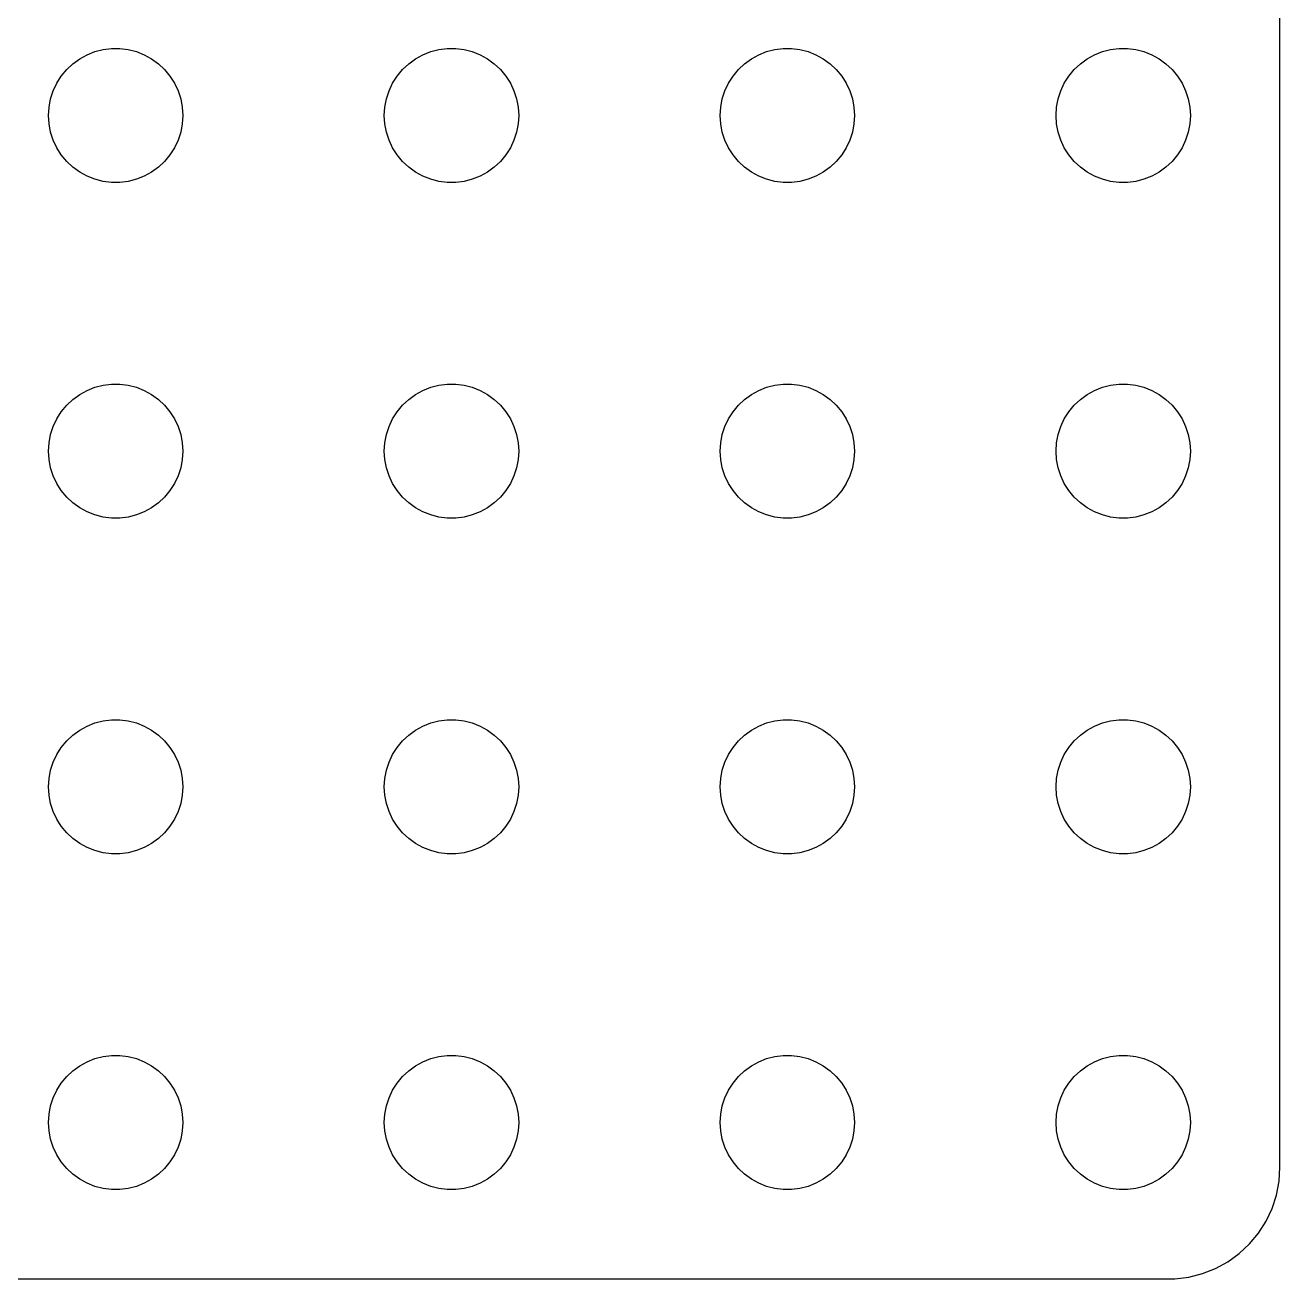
# Model space of a CAD drawing. Header units: metres. Extents: x -52 to 52, y -52 to 52.
# Drawn here: x 24.23 to 52.25, y -52.25 to -24.23 of the extents above; entities that cross this region are included whole.
import ezdxf

# ---------------------------------------------------------------- set-up
doc = ezdxf.new("R2010")
doc.units = ezdxf.units.M

msp = doc.modelspace()

# ---------------------------------------------------------------- linework, layer by layer
for p, q in [((52.25, -49.75), (52.25, 49.75)), ((25.4463, -24.9835), (25.6113, -24.8927)), ((25.6113, -24.8927), (25.7865, -24.8234)), ((25.7865, -24.8234), (25.9689, -24.7766)), ((25.9689, -24.7766), (26.1558, -24.753)), ((26.1558, -24.753), (26.3442, -24.753)), ((26.3442, -24.753), (26.5311, -24.7766)), ((26.5311, -24.7766), (26.7135, -24.8234)), ((26.7135, -24.8234), (26.8887, -24.8927)), ((26.8887, -24.8927), (27.0537, -24.9835)), ((32.9463, -24.9835), (33.1113, -24.8927)), ((33.1113, -24.8927), (33.2865, -24.8234)), ((33.2865, -24.8234), (33.4689, -24.7766)), ((33.4689, -24.7766), (33.6558, -24.753)), ((33.6558, -24.753), (33.8442, -24.753)), ((33.8442, -24.753), (34.0311, -24.7766)), ((34.0311, -24.7766), (34.2135, -24.8234)), ((34.2135, -24.8234), (34.3887, -24.8927)), ((34.3887, -24.8927), (34.5537, -24.9835)), ((40.4463, -24.9835), (40.6113, -24.8927)), ((40.6113, -24.8927), (40.7865, -24.8234)), ((40.7865, -24.8234), (40.9689, -24.7766)), ((40.9689, -24.7766), (41.1558, -24.753)), ((41.1558, -24.753), (41.3442, -24.753)), ((41.3442, -24.753), (41.5311, -24.7766)), ((41.5311, -24.7766), (41.7135, -24.8234)), ((41.7135, -24.8234), (41.8887, -24.8927)), ((41.8887, -24.8927), (42.0537, -24.9835)), ((47.9463, -24.9835), (48.1113, -24.8927)), ((48.1113, -24.8927), (48.2865, -24.8234)), ((48.2865, -24.8234), (48.4689, -24.7766)), ((48.4689, -24.7766), (48.6558, -24.753)), ((48.6558, -24.753), (48.8442, -24.753)), ((48.8442, -24.753), (49.0311, -24.7766)), ((49.0311, -24.7766), (49.2135, -24.8234)), ((49.2135, -24.8234), (49.3887, -24.8927)), ((49.3887, -24.8927), (49.5537, -24.9835)), ((25.1565, -25.2232), (25.2939, -25.0942)), ((25.2939, -25.0942), (25.4463, -24.9835)), ((27.0537, -24.9835), (27.2061, -25.0942)), ((27.2061, -25.0942), (27.3434, -25.2232)), ((32.6565, -25.2232), (32.7939, -25.0942)), ((32.7939, -25.0942), (32.9463, -24.9835)), ((34.5537, -24.9835), (34.7061, -25.0942)), ((34.7061, -25.0942), (34.8434, -25.2232)), ((40.1565, -25.2232), (40.2939, -25.0942)), ((40.2939, -25.0942), (40.4463, -24.9835)), ((42.0537, -24.9835), (42.2061, -25.0942)), ((42.2061, -25.0942), (42.3434, -25.2232)), ((47.6565, -25.2232), (47.7939, -25.0942)), ((47.7939, -25.0942), (47.9463, -24.9835)), ((49.5537, -24.9835), (49.7061, -25.0942)), ((49.7061, -25.0942), (49.8434, -25.2232)), ((24.9355, -25.5274), (25.0365, -25.3683)), ((25.0365, -25.3683), (25.1565, -25.2232)), ((27.3434, -25.2232), (27.4635, -25.3683)), ((27.4635, -25.3683), (27.5645, -25.5274)), ((32.4355, -25.5274), (32.5365, -25.3683)), ((32.5365, -25.3683), (32.6565, -25.2232)), ((34.8434, -25.2232), (34.9635, -25.3683)), ((34.9635, -25.3683), (35.0645, -25.5274)), ((39.9355, -25.5274), (40.0365, -25.3683)), ((40.0365, -25.3683), (40.1565, -25.2232)), ((42.3434, -25.2232), (42.4635, -25.3683)), ((42.4635, -25.3683), (42.5645, -25.5274)), ((47.4355, -25.5274), (47.5365, -25.3683)), ((47.5365, -25.3683), (47.6565, -25.2232)), ((49.8434, -25.2232), (49.9635, -25.3683)), ((49.9635, -25.3683), (50.0645, -25.5274)), ((24.7971, -25.877), (24.8553, -25.6978)), ((24.8553, -25.6978), (24.9355, -25.5274)), ((27.5645, -25.5274), (27.6447, -25.6978)), ((27.6447, -25.6978), (27.7029, -25.877)), ((32.2971, -25.877), (32.3553, -25.6978)), ((32.3553, -25.6978), (32.4355, -25.5274)), ((35.0645, -25.5274), (35.1447, -25.6978)), ((35.1447, -25.6978), (35.2029, -25.877)), ((39.7971, -25.877), (39.8553, -25.6978)), ((39.8553, -25.6978), (39.9355, -25.5274)), ((42.5645, -25.5274), (42.6447, -25.6978)), ((42.6447, -25.6978), (42.7029, -25.877)), ((47.2971, -25.877), (47.3553, -25.6978)), ((47.3553, -25.6978), (47.4355, -25.5274)), ((50.0645, -25.5274), (50.1447, -25.6978)), ((50.1447, -25.6978), (50.2029, -25.877)), ((24.7618, -26.062), (24.7971, -25.877)), ((27.7029, -25.877), (27.7382, -26.062)), ((32.2618, -26.062), (32.2971, -25.877)), ((35.2029, -25.877), (35.2382, -26.062)), ((39.7618, -26.062), (39.7971, -25.877)), ((42.7029, -25.877), (42.7382, -26.062)), ((47.2618, -26.062), (47.2971, -25.877)), ((50.2029, -25.877), (50.2382, -26.062)), ((24.75, -26.25), (24.7618, -26.062)), ((24.7618, -26.438), (24.75, -26.25)), ((27.7382, -26.062), (27.75, -26.25)), ((27.75, -26.25), (27.7382, -26.438)), ((32.25, -26.25), (32.2618, -26.062)), ((32.2618, -26.438), (32.25, -26.25)), ((35.2382, -26.062), (35.25, -26.25)), ((35.25, -26.25), (35.2382, -26.438)), ((39.75, -26.25), (39.7618, -26.062)), ((39.7618, -26.438), (39.75, -26.25)), ((42.7382, -26.062), (42.75, -26.25)), ((42.75, -26.25), (42.7382, -26.438)), ((47.25, -26.25), (47.2618, -26.062)), ((47.2618, -26.438), (47.25, -26.25)), ((50.2382, -26.062), (50.25, -26.25)), ((50.25, -26.25), (50.2382, -26.438)), ((24.7971, -26.623), (24.7618, -26.438)), ((27.7382, -26.438), (27.7029, -26.623)), ((32.2971, -26.623), (32.2618, -26.438)), ((35.2382, -26.438), (35.2029, -26.623)), ((39.7971, -26.623), (39.7618, -26.438)), ((42.7382, -26.438), (42.7029, -26.623)), ((47.2971, -26.623), (47.2618, -26.438)), ((50.2382, -26.438), (50.2029, -26.623)), ((24.8553, -26.8022), (24.7971, -26.623)), ((24.9355, -26.9726), (24.8553, -26.8022)), ((27.6447, -26.8022), (27.5645, -26.9726)), ((27.7029, -26.623), (27.6447, -26.8022)), ((32.3553, -26.8022), (32.2971, -26.623)), ((32.4355, -26.9726), (32.3553, -26.8022)), ((35.1447, -26.8022), (35.0645, -26.9726)), ((35.2029, -26.623), (35.1447, -26.8022)), ((39.8553, -26.8022), (39.7971, -26.623)), ((39.9355, -26.9726), (39.8553, -26.8022)), ((42.6447, -26.8022), (42.5645, -26.9726)), ((42.7029, -26.623), (42.6447, -26.8022)), ((47.3553, -26.8022), (47.2971, -26.623)), ((47.4355, -26.9726), (47.3553, -26.8022)), ((50.1447, -26.8022), (50.0645, -26.9726)), ((50.2029, -26.623), (50.1447, -26.8022)), ((25.0365, -27.1317), (24.9355, -26.9726)), ((25.1565, -27.2768), (25.0365, -27.1317)), ((27.4635, -27.1317), (27.3434, -27.2768)), ((27.5645, -26.9726), (27.4635, -27.1317)), ((32.5365, -27.1317), (32.4355, -26.9726)), ((32.6565, -27.2768), (32.5365, -27.1317)), ((34.9635, -27.1317), (34.8434, -27.2768)), ((35.0645, -26.9726), (34.9635, -27.1317)), ((40.0365, -27.1317), (39.9355, -26.9726)), ((40.1565, -27.2768), (40.0365, -27.1317)), ((42.4635, -27.1317), (42.3434, -27.2768)), ((42.5645, -26.9726), (42.4635, -27.1317)), ((47.5365, -27.1317), (47.4355, -26.9726)), ((47.6565, -27.2768), (47.5365, -27.1317)), ((49.9635, -27.1317), (49.8434, -27.2768)), ((50.0645, -26.9726), (49.9635, -27.1317)), ((25.2939, -27.4058), (25.1565, -27.2768)), ((25.4463, -27.5165), (25.2939, -27.4058)), ((27.2061, -27.4058), (27.0537, -27.5165)), ((27.3434, -27.2768), (27.2061, -27.4058)), ((32.7939, -27.4058), (32.6565, -27.2768)), ((32.9463, -27.5165), (32.7939, -27.4058)), ((34.7061, -27.4058), (34.5537, -27.5165)), ((34.8434, -27.2768), (34.7061, -27.4058)), ((40.2939, -27.4058), (40.1565, -27.2768)), ((40.4463, -27.5165), (40.2939, -27.4058)), ((42.2061, -27.4058), (42.0537, -27.5165)), ((42.3434, -27.2768), (42.2061, -27.4058)), ((47.7939, -27.4058), (47.6565, -27.2768)), ((47.9463, -27.5165), (47.7939, -27.4058)), ((49.7061, -27.4058), (49.5537, -27.5165)), ((49.8434, -27.2768), (49.7061, -27.4058)), ((25.6113, -27.6072), (25.4463, -27.5165)), ((25.7865, -27.6766), (25.6113, -27.6072)), ((25.9689, -27.7234), (25.7865, -27.6766)), ((26.1558, -27.747), (25.9689, -27.7234)), ((26.5311, -27.7234), (26.3442, -27.747)), ((26.7135, -27.6766), (26.5311, -27.7234)), ((26.8887, -27.6072), (26.7135, -27.6766)), ((27.0537, -27.5165), (26.8887, -27.6072)), ((33.1113, -27.6072), (32.9463, -27.5165)), ((33.2865, -27.6766), (33.1113, -27.6072)), ((33.4689, -27.7234), (33.2865, -27.6766)), ((33.6558, -27.747), (33.4689, -27.7234)), ((34.0311, -27.7234), (33.8442, -27.747)), ((34.2135, -27.6766), (34.0311, -27.7234)), ((34.3887, -27.6072), (34.2135, -27.6766)), ((34.5537, -27.5165), (34.3887, -27.6072)), ((40.6113, -27.6072), (40.4463, -27.5165)), ((40.7865, -27.6766), (40.6113, -27.6072)), ((40.9689, -27.7234), (40.7865, -27.6766)), ((41.1558, -27.747), (40.9689, -27.7234)), ((41.5311, -27.7234), (41.3442, -27.747)), ((41.7135, -27.6766), (41.5311, -27.7234)), ((41.8887, -27.6072), (41.7135, -27.6766)), ((42.0537, -27.5165), (41.8887, -27.6072)), ((48.1113, -27.6072), (47.9463, -27.5165)), ((48.2865, -27.6766), (48.1113, -27.6072)), ((48.4689, -27.7234), (48.2865, -27.6766)), ((48.6558, -27.747), (48.4689, -27.7234)), ((49.0311, -27.7234), (48.8442, -27.747)), ((49.2135, -27.6766), (49.0311, -27.7234)), ((49.3887, -27.6072), (49.2135, -27.6766)), ((49.5537, -27.5165), (49.3887, -27.6072)), ((26.3442, -27.747), (26.1558, -27.747)), ((33.8442, -27.747), (33.6558, -27.747)), ((41.3442, -27.747), (41.1558, -27.747)), ((48.8442, -27.747), (48.6558, -27.747)), ((25.2939, -32.5942), (25.4463, -32.4835)), ((25.4463, -32.4835), (25.6113, -32.3928)), ((25.6113, -32.3928), (25.7865, -32.3234)), ((25.7865, -32.3234), (25.9689, -32.2766)), ((25.9689, -32.2766), (26.1558, -32.253)), ((26.1558, -32.253), (26.3442, -32.253)), ((26.3442, -32.253), (26.5311, -32.2766)), ((26.5311, -32.2766), (26.7135, -32.3234)), ((26.7135, -32.3234), (26.8887, -32.3928)), ((26.8887, -32.3928), (27.0537, -32.4835)), ((27.0537, -32.4835), (27.2061, -32.5942)), ((32.7939, -32.5942), (32.9463, -32.4835)), ((32.9463, -32.4835), (33.1113, -32.3928)), ((33.1113, -32.3928), (33.2865, -32.3234)), ((33.2865, -32.3234), (33.4689, -32.2766)), ((33.4689, -32.2766), (33.6558, -32.253)), ((33.6558, -32.253), (33.8442, -32.253)), ((33.8442, -32.253), (34.0311, -32.2766)), ((34.0311, -32.2766), (34.2135, -32.3234)), ((34.2135, -32.3234), (34.3887, -32.3928)), ((34.3887, -32.3928), (34.5537, -32.4835)), ((34.5537, -32.4835), (34.7061, -32.5942)), ((40.2939, -32.5942), (40.4463, -32.4835)), ((40.4463, -32.4835), (40.6113, -32.3928)), ((40.6113, -32.3928), (40.7865, -32.3234)), ((40.7865, -32.3234), (40.9689, -32.2766)), ((40.9689, -32.2766), (41.1558, -32.253)), ((41.1558, -32.253), (41.3442, -32.253)), ((41.3442, -32.253), (41.5311, -32.2766)), ((41.5311, -32.2766), (41.7135, -32.3234)), ((41.7135, -32.3234), (41.8887, -32.3928)), ((41.8887, -32.3928), (42.0537, -32.4835)), ((42.0537, -32.4835), (42.2061, -32.5942)), ((47.7939, -32.5942), (47.9463, -32.4835)), ((47.9463, -32.4835), (48.1113, -32.3928)), ((48.1113, -32.3928), (48.2865, -32.3234)), ((48.2865, -32.3234), (48.4689, -32.2766)), ((48.4689, -32.2766), (48.6558, -32.253)), ((48.6558, -32.253), (48.8442, -32.253)), ((48.8442, -32.253), (49.0311, -32.2766)), ((49.0311, -32.2766), (49.2135, -32.3234)), ((49.2135, -32.3234), (49.3887, -32.3928)), ((49.3887, -32.3928), (49.5537, -32.4835)), ((49.5537, -32.4835), (49.7061, -32.5942)), ((25.0365, -32.8683), (25.1565, -32.7232)), ((25.1565, -32.7232), (25.2939, -32.5942)), ((27.2061, -32.5942), (27.3434, -32.7232)), ((27.3434, -32.7232), (27.4635, -32.8683)), ((32.5365, -32.8683), (32.6565, -32.7232)), ((32.6565, -32.7232), (32.7939, -32.5942)), ((34.7061, -32.5942), (34.8434, -32.7232)), ((34.8434, -32.7232), (34.9635, -32.8683)), ((40.0365, -32.8683), (40.1565, -32.7232)), ((40.1565, -32.7232), (40.2939, -32.5942)), ((42.2061, -32.5942), (42.3434, -32.7232)), ((42.3434, -32.7232), (42.4635, -32.8683)), ((47.5365, -32.8683), (47.6565, -32.7232)), ((47.6565, -32.7232), (47.7939, -32.5942)), ((49.7061, -32.5942), (49.8434, -32.7232)), ((49.8434, -32.7232), (49.9635, -32.8683)), ((24.8553, -33.1978), (24.9355, -33.0274)), ((24.9355, -33.0274), (25.0365, -32.8683)), ((27.4635, -32.8683), (27.5645, -33.0274)), ((27.5645, -33.0274), (27.6447, -33.1978)), ((32.3553, -33.1978), (32.4355, -33.0274)), ((32.4355, -33.0274), (32.5365, -32.8683)), ((34.9635, -32.8683), (35.0645, -33.0274)), ((35.0645, -33.0274), (35.1447, -33.1978)), ((39.8553, -33.1978), (39.9355, -33.0274)), ((39.9355, -33.0274), (40.0365, -32.8683)), ((42.4635, -32.8683), (42.5645, -33.0274)), ((42.5645, -33.0274), (42.6447, -33.1978)), ((47.3553, -33.1978), (47.4355, -33.0274)), ((47.4355, -33.0274), (47.5365, -32.8683)), ((49.9635, -32.8683), (50.0645, -33.0274)), ((50.0645, -33.0274), (50.1447, -33.1978)), ((24.7971, -33.377), (24.8553, -33.1978)), ((27.6447, -33.1978), (27.7029, -33.377)), ((32.2971, -33.377), (32.3553, -33.1978)), ((35.1447, -33.1978), (35.2029, -33.377)), ((39.7971, -33.377), (39.8553, -33.1978)), ((42.6447, -33.1978), (42.7029, -33.377)), ((47.2971, -33.377), (47.3553, -33.1978)), ((50.1447, -33.1978), (50.2029, -33.377)), ((24.75, -33.75), (24.7618, -33.562)), ((24.7618, -33.562), (24.7971, -33.377)), ((27.7029, -33.377), (27.7382, -33.562)), ((27.7382, -33.562), (27.75, -33.75)), ((32.25, -33.75), (32.2618, -33.562)), ((32.2618, -33.562), (32.2971, -33.377)), ((35.2029, -33.377), (35.2382, -33.562)), ((35.2382, -33.562), (35.25, -33.75)), ((39.75, -33.75), (39.7618, -33.562)), ((39.7618, -33.562), (39.7971, -33.377)), ((42.7029, -33.377), (42.7382, -33.562)), ((42.7382, -33.562), (42.75, -33.75)), ((47.25, -33.75), (47.2618, -33.562)), ((47.2618, -33.562), (47.2971, -33.377)), ((50.2029, -33.377), (50.2382, -33.562)), ((50.2382, -33.562), (50.25, -33.75)), ((24.7618, -33.938), (24.75, -33.75)), ((27.75, -33.75), (27.7382, -33.938)), ((32.2618, -33.938), (32.25, -33.75)), ((35.25, -33.75), (35.2382, -33.938)), ((39.7618, -33.938), (39.75, -33.75)), ((42.75, -33.75), (42.7382, -33.938)), ((47.2618, -33.938), (47.25, -33.75)), ((50.25, -33.75), (50.2382, -33.938)), ((24.7971, -34.123), (24.7618, -33.938)), ((24.8553, -34.3022), (24.7971, -34.123)), ((27.7029, -34.123), (27.6447, -34.3022)), ((27.7382, -33.938), (27.7029, -34.123)), ((32.2971, -34.123), (32.2618, -33.938)), ((32.3553, -34.3022), (32.2971, -34.123)), ((35.2029, -34.123), (35.1447, -34.3022)), ((35.2382, -33.938), (35.2029, -34.123)), ((39.7971, -34.123), (39.7618, -33.938)), ((39.8553, -34.3022), (39.7971, -34.123)), ((42.7029, -34.123), (42.6447, -34.3022)), ((42.7382, -33.938), (42.7029, -34.123)), ((47.2971, -34.123), (47.2618, -33.938)), ((47.3553, -34.3022), (47.2971, -34.123)), ((50.2029, -34.123), (50.1447, -34.3022)), ((50.2382, -33.938), (50.2029, -34.123)), ((24.9355, -34.4726), (24.8553, -34.3022)), ((27.6447, -34.3022), (27.5645, -34.4726)), ((32.4355, -34.4726), (32.3553, -34.3022)), ((35.1447, -34.3022), (35.0645, -34.4726)), ((39.9355, -34.4726), (39.8553, -34.3022)), ((42.6447, -34.3022), (42.5645, -34.4726)), ((47.4355, -34.4726), (47.3553, -34.3022)), ((50.1447, -34.3022), (50.0645, -34.4726)), ((25.0365, -34.6317), (24.9355, -34.4726)), ((25.1565, -34.7768), (25.0365, -34.6317)), ((27.4635, -34.6317), (27.3434, -34.7768)), ((27.5645, -34.4726), (27.4635, -34.6317)), ((32.5365, -34.6317), (32.4355, -34.4726)), ((32.6565, -34.7768), (32.5365, -34.6317)), ((34.9635, -34.6317), (34.8434, -34.7768)), ((35.0645, -34.4726), (34.9635, -34.6317)), ((40.0365, -34.6317), (39.9355, -34.4726)), ((40.1565, -34.7768), (40.0365, -34.6317)), ((42.4635, -34.6317), (42.3434, -34.7768)), ((42.5645, -34.4726), (42.4635, -34.6317)), ((47.5365, -34.6317), (47.4355, -34.4726)), ((47.6565, -34.7768), (47.5365, -34.6317)), ((49.9635, -34.6317), (49.8434, -34.7768)), ((50.0645, -34.4726), (49.9635, -34.6317)), ((25.2939, -34.9058), (25.1565, -34.7768)), ((25.4463, -35.0165), (25.2939, -34.9058)), ((25.6113, -35.1072), (25.4463, -35.0165)), ((27.0537, -35.0165), (26.8887, -35.1072)), ((27.2061, -34.9058), (27.0537, -35.0165)), ((27.3434, -34.7768), (27.2061, -34.9058)), ((32.7939, -34.9058), (32.6565, -34.7768)), ((32.9463, -35.0165), (32.7939, -34.9058)), ((33.1113, -35.1072), (32.9463, -35.0165)), ((34.5537, -35.0165), (34.3887, -35.1072)), ((34.7061, -34.9058), (34.5537, -35.0165)), ((34.8434, -34.7768), (34.7061, -34.9058)), ((40.2939, -34.9058), (40.1565, -34.7768)), ((40.4463, -35.0165), (40.2939, -34.9058)), ((40.6113, -35.1072), (40.4463, -35.0165)), ((42.0537, -35.0165), (41.8887, -35.1072)), ((42.2061, -34.9058), (42.0537, -35.0165)), ((42.3434, -34.7768), (42.2061, -34.9058)), ((47.7939, -34.9058), (47.6565, -34.7768)), ((47.9463, -35.0165), (47.7939, -34.9058)), ((48.1113, -35.1072), (47.9463, -35.0165)), ((49.5537, -35.0165), (49.3887, -35.1072)), ((49.7061, -34.9058), (49.5537, -35.0165)), ((49.8434, -34.7768), (49.7061, -34.9058)), ((25.7865, -35.1766), (25.6113, -35.1072)), ((25.9689, -35.2234), (25.7865, -35.1766)), ((26.1558, -35.247), (25.9689, -35.2234)), ((26.3442, -35.247), (26.1558, -35.247)), ((26.5311, -35.2234), (26.3442, -35.247)), ((26.7135, -35.1766), (26.5311, -35.2234)), ((26.8887, -35.1072), (26.7135, -35.1766)), ((33.2865, -35.1766), (33.1113, -35.1072)), ((33.4689, -35.2234), (33.2865, -35.1766)), ((33.6558, -35.247), (33.4689, -35.2234)), ((33.8442, -35.247), (33.6558, -35.247)), ((34.0311, -35.2234), (33.8442, -35.247)), ((34.2135, -35.1766), (34.0311, -35.2234)), ((34.3887, -35.1072), (34.2135, -35.1766)), ((40.7865, -35.1766), (40.6113, -35.1072)), ((40.9689, -35.2234), (40.7865, -35.1766)), ((41.1558, -35.247), (40.9689, -35.2234)), ((41.3442, -35.247), (41.1558, -35.247)), ((41.5311, -35.2234), (41.3442, -35.247)), ((41.7135, -35.1766), (41.5311, -35.2234)), ((41.8887, -35.1072), (41.7135, -35.1766)), ((48.2865, -35.1766), (48.1113, -35.1072)), ((48.4689, -35.2234), (48.2865, -35.1766)), ((48.6558, -35.247), (48.4689, -35.2234)), ((48.8442, -35.247), (48.6558, -35.247)), ((49.0311, -35.2234), (48.8442, -35.247)), ((49.2135, -35.1766), (49.0311, -35.2234)), ((49.3887, -35.1072), (49.2135, -35.1766)), ((25.7865, -39.8234), (25.9689, -39.7766)), ((25.9689, -39.7766), (26.1558, -39.753)), ((26.1558, -39.753), (26.3442, -39.753)), ((26.3442, -39.753), (26.5311, -39.7766)), ((26.5311, -39.7766), (26.7135, -39.8234)), ((33.2865, -39.8234), (33.4689, -39.7766)), ((33.4689, -39.7766), (33.6558, -39.753)), ((33.6558, -39.753), (33.8442, -39.753)), ((33.8442, -39.753), (34.0311, -39.7766)), ((34.0311, -39.7766), (34.2135, -39.8234)), ((40.7865, -39.8234), (40.9689, -39.7766)), ((40.9689, -39.7766), (41.1558, -39.753)), ((41.1558, -39.753), (41.3442, -39.753)), ((41.3442, -39.753), (41.5311, -39.7766)), ((41.5311, -39.7766), (41.7135, -39.8234)), ((48.2865, -39.8234), (48.4689, -39.7766)), ((48.4689, -39.7766), (48.6558, -39.753)), ((48.6558, -39.753), (48.8442, -39.753)), ((48.8442, -39.753), (49.0311, -39.7766)), ((49.0311, -39.7766), (49.2135, -39.8234)), ((25.2939, -40.0942), (25.4463, -39.9835)), ((25.4463, -39.9835), (25.6113, -39.8928)), ((25.6113, -39.8928), (25.7865, -39.8234)), ((26.7135, -39.8234), (26.8887, -39.8928)), ((26.8887, -39.8928), (27.0537, -39.9835)), ((27.0537, -39.9835), (27.2061, -40.0942)), ((32.7939, -40.0942), (32.9463, -39.9835)), ((32.9463, -39.9835), (33.1113, -39.8928)), ((33.1113, -39.8928), (33.2865, -39.8234)), ((34.2135, -39.8234), (34.3887, -39.8928)), ((34.3887, -39.8928), (34.5537, -39.9835)), ((34.5537, -39.9835), (34.7061, -40.0942)), ((40.2939, -40.0942), (40.4463, -39.9835)), ((40.4463, -39.9835), (40.6113, -39.8928)), ((40.6113, -39.8928), (40.7865, -39.8234)), ((41.7135, -39.8234), (41.8887, -39.8928)), ((41.8887, -39.8928), (42.0537, -39.9835)), ((42.0537, -39.9835), (42.2061, -40.0942)), ((47.7939, -40.0942), (47.9463, -39.9835)), ((47.9463, -39.9835), (48.1113, -39.8928)), ((48.1113, -39.8928), (48.2865, -39.8234)), ((49.2135, -39.8234), (49.3887, -39.8928)), ((49.3887, -39.8928), (49.5537, -39.9835)), ((49.5537, -39.9835), (49.7061, -40.0942)), ((25.0365, -40.3683), (25.1565, -40.2232)), ((25.1565, -40.2232), (25.2939, -40.0942)), ((27.2061, -40.0942), (27.3434, -40.2232)), ((27.3434, -40.2232), (27.4635, -40.3683)), ((32.5365, -40.3683), (32.6565, -40.2232)), ((32.6565, -40.2232), (32.7939, -40.0942)), ((34.7061, -40.0942), (34.8434, -40.2232)), ((34.8434, -40.2232), (34.9635, -40.3683)), ((40.0365, -40.3683), (40.1565, -40.2232)), ((40.1565, -40.2232), (40.2939, -40.0942)), ((42.2061, -40.0942), (42.3434, -40.2232)), ((42.3434, -40.2232), (42.4635, -40.3683)), ((47.5365, -40.3683), (47.6565, -40.2232)), ((47.6565, -40.2232), (47.7939, -40.0942)), ((49.7061, -40.0942), (49.8434, -40.2232)), ((49.8434, -40.2232), (49.9635, -40.3683)), ((24.8553, -40.6978), (24.9355, -40.5274)), ((24.9355, -40.5274), (25.0365, -40.3683)), ((27.4635, -40.3683), (27.5645, -40.5274)), ((27.5645, -40.5274), (27.6447, -40.6978)), ((32.3553, -40.6978), (32.4355, -40.5274)), ((32.4355, -40.5274), (32.5365, -40.3683)), ((34.9635, -40.3683), (35.0645, -40.5274)), ((35.0645, -40.5274), (35.1447, -40.6978)), ((39.8553, -40.6978), (39.9355, -40.5274)), ((39.9355, -40.5274), (40.0365, -40.3683)), ((42.4635, -40.3683), (42.5645, -40.5274)), ((42.5645, -40.5274), (42.6447, -40.6978)), ((47.3553, -40.6978), (47.4355, -40.5274)), ((47.4355, -40.5274), (47.5365, -40.3683)), ((49.9635, -40.3683), (50.0645, -40.5274)), ((50.0645, -40.5274), (50.1447, -40.6978)), ((24.7618, -41.062), (24.7971, -40.877)), ((24.7971, -40.877), (24.8553, -40.6978)), ((27.6447, -40.6978), (27.7029, -40.877)), ((27.7029, -40.877), (27.7382, -41.062)), ((32.2618, -41.062), (32.2971, -40.877)), ((32.2971, -40.877), (32.3553, -40.6978)), ((35.1447, -40.6978), (35.2029, -40.877)), ((35.2029, -40.877), (35.2382, -41.062)), ((39.7618, -41.062), (39.7971, -40.877)), ((39.7971, -40.877), (39.8553, -40.6978)), ((42.6447, -40.6978), (42.7029, -40.877)), ((42.7029, -40.877), (42.7382, -41.062)), ((47.2618, -41.062), (47.2971, -40.877)), ((47.2971, -40.877), (47.3553, -40.6978)), ((50.1447, -40.6978), (50.2029, -40.877)), ((50.2029, -40.877), (50.2382, -41.062)), ((24.75, -41.25), (24.7618, -41.062)), ((27.7382, -41.062), (27.75, -41.25)), ((32.25, -41.25), (32.2618, -41.062)), ((35.2382, -41.062), (35.25, -41.25)), ((39.75, -41.25), (39.7618, -41.062)), ((42.7382, -41.062), (42.75, -41.25)), ((47.25, -41.25), (47.2618, -41.062)), ((50.2382, -41.062), (50.25, -41.25)), ((24.7618, -41.438), (24.75, -41.25)), ((24.7971, -41.623), (24.7618, -41.438)), ((27.7382, -41.438), (27.7029, -41.623)), ((27.75, -41.25), (27.7382, -41.438)), ((32.2618, -41.438), (32.25, -41.25)), ((32.2971, -41.623), (32.2618, -41.438)), ((35.2382, -41.438), (35.2029, -41.623)), ((35.25, -41.25), (35.2382, -41.438)), ((39.7618, -41.438), (39.75, -41.25)), ((39.7971, -41.623), (39.7618, -41.438)), ((42.7382, -41.438), (42.7029, -41.623)), ((42.75, -41.25), (42.7382, -41.438)), ((47.2618, -41.438), (47.25, -41.25)), ((47.2971, -41.623), (47.2618, -41.438)), ((50.2382, -41.438), (50.2029, -41.623)), ((50.25, -41.25), (50.2382, -41.438)), ((24.8553, -41.8022), (24.7971, -41.623)), ((27.7029, -41.623), (27.6447, -41.8022)), ((32.3553, -41.8022), (32.2971, -41.623)), ((35.2029, -41.623), (35.1447, -41.8022)), ((39.8553, -41.8022), (39.7971, -41.623)), ((42.7029, -41.623), (42.6447, -41.8022)), ((47.3553, -41.8022), (47.2971, -41.623)), ((50.2029, -41.623), (50.1447, -41.8022)), ((24.9355, -41.9726), (24.8553, -41.8022)), ((25.0365, -42.1317), (24.9355, -41.9726)), ((27.5645, -41.9726), (27.4635, -42.1317)), ((27.6447, -41.8022), (27.5645, -41.9726)), ((32.4355, -41.9726), (32.3553, -41.8022)), ((32.5365, -42.1317), (32.4355, -41.9726)), ((35.0645, -41.9726), (34.9635, -42.1317)), ((35.1447, -41.8022), (35.0645, -41.9726)), ((39.9355, -41.9726), (39.8553, -41.8022)), ((40.0365, -42.1317), (39.9355, -41.9726)), ((42.5645, -41.9726), (42.4635, -42.1317)), ((42.6447, -41.8022), (42.5645, -41.9726)), ((47.4355, -41.9726), (47.3553, -41.8022)), ((47.5365, -42.1317), (47.4355, -41.9726)), ((50.0645, -41.9726), (49.9635, -42.1317)), ((50.1447, -41.8022), (50.0645, -41.9726)), ((25.1565, -42.2768), (25.0365, -42.1317)), ((25.2939, -42.4058), (25.1565, -42.2768)), ((27.3434, -42.2768), (27.2061, -42.4058)), ((27.4635, -42.1317), (27.3434, -42.2768)), ((32.6565, -42.2768), (32.5365, -42.1317)), ((32.7939, -42.4058), (32.6565, -42.2768)), ((34.8434, -42.2768), (34.7061, -42.4058)), ((34.9635, -42.1317), (34.8434, -42.2768)), ((40.1565, -42.2768), (40.0365, -42.1317)), ((40.2939, -42.4058), (40.1565, -42.2768)), ((42.3434, -42.2768), (42.2061, -42.4058)), ((42.4635, -42.1317), (42.3434, -42.2768)), ((47.6565, -42.2768), (47.5365, -42.1317)), ((47.7939, -42.4058), (47.6565, -42.2768)), ((49.8434, -42.2768), (49.7061, -42.4058)), ((49.9635, -42.1317), (49.8434, -42.2768)), ((25.4463, -42.5165), (25.2939, -42.4058)), ((25.6113, -42.6072), (25.4463, -42.5165)), ((27.0537, -42.5165), (26.8887, -42.6072)), ((27.2061, -42.4058), (27.0537, -42.5165)), ((32.9463, -42.5165), (32.7939, -42.4058)), ((33.1113, -42.6072), (32.9463, -42.5165)), ((34.5537, -42.5165), (34.3887, -42.6072)), ((34.7061, -42.4058), (34.5537, -42.5165)), ((40.4463, -42.5165), (40.2939, -42.4058)), ((40.6113, -42.6072), (40.4463, -42.5165)), ((42.0537, -42.5165), (41.8887, -42.6072)), ((42.2061, -42.4058), (42.0537, -42.5165)), ((47.9463, -42.5165), (47.7939, -42.4058)), ((48.1113, -42.6072), (47.9463, -42.5165)), ((49.5537, -42.5165), (49.3887, -42.6072)), ((49.7061, -42.4058), (49.5537, -42.5165)), ((25.7865, -42.6766), (25.6113, -42.6072)), ((25.9689, -42.7234), (25.7865, -42.6766)), ((26.1558, -42.747), (25.9689, -42.7234)), ((26.3442, -42.747), (26.1558, -42.747)), ((26.5311, -42.7234), (26.3442, -42.747)), ((26.7135, -42.6766), (26.5311, -42.7234)), ((26.8887, -42.6072), (26.7135, -42.6766)), ((33.2865, -42.6766), (33.1113, -42.6072)), ((33.4689, -42.7234), (33.2865, -42.6766)), ((33.6558, -42.747), (33.4689, -42.7234)), ((33.8442, -42.747), (33.6558, -42.747)), ((34.0311, -42.7234), (33.8442, -42.747)), ((34.2135, -42.6766), (34.0311, -42.7234)), ((34.3887, -42.6072), (34.2135, -42.6766)), ((40.7865, -42.6766), (40.6113, -42.6072)), ((40.9689, -42.7234), (40.7865, -42.6766)), ((41.1558, -42.747), (40.9689, -42.7234)), ((41.3442, -42.747), (41.1558, -42.747)), ((41.5311, -42.7234), (41.3442, -42.747)), ((41.7135, -42.6766), (41.5311, -42.7234)), ((41.8887, -42.6072), (41.7135, -42.6766)), ((48.2865, -42.6766), (48.1113, -42.6072)), ((48.4689, -42.7234), (48.2865, -42.6766)), ((48.6558, -42.747), (48.4689, -42.7234)), ((48.8442, -42.747), (48.6558, -42.747)), ((49.0311, -42.7234), (48.8442, -42.747)), ((49.2135, -42.6766), (49.0311, -42.7234)), ((49.3887, -42.6072), (49.2135, -42.6766)), ((25.6113, -47.3928), (25.7865, -47.3234)), ((25.7865, -47.3234), (25.9689, -47.2766)), ((25.9689, -47.2766), (26.1558, -47.253)), ((26.1558, -47.253), (26.3442, -47.253)), ((26.3442, -47.253), (26.5311, -47.2766)), ((26.5311, -47.2766), (26.7135, -47.3234)), ((26.7135, -47.3234), (26.8887, -47.3928)), ((33.1113, -47.3928), (33.2865, -47.3234)), ((33.2865, -47.3234), (33.4689, -47.2766)), ((33.4689, -47.2766), (33.6558, -47.253)), ((33.6558, -47.253), (33.8442, -47.253)), ((33.8442, -47.253), (34.0311, -47.2766)), ((34.0311, -47.2766), (34.2135, -47.3234)), ((34.2135, -47.3234), (34.3887, -47.3928)), ((40.6113, -47.3928), (40.7865, -47.3234)), ((40.7865, -47.3234), (40.9689, -47.2766)), ((40.9689, -47.2766), (41.1558, -47.253)), ((41.1558, -47.253), (41.3442, -47.253)), ((41.3442, -47.253), (41.5311, -47.2766)), ((41.5311, -47.2766), (41.7135, -47.3234)), ((41.7135, -47.3234), (41.8887, -47.3928)), ((48.1113, -47.3928), (48.2865, -47.3234)), ((48.2865, -47.3234), (48.4689, -47.2766)), ((48.4689, -47.2766), (48.6558, -47.253)), ((48.6558, -47.253), (48.8442, -47.253)), ((48.8442, -47.253), (49.0311, -47.2766)), ((49.0311, -47.2766), (49.2135, -47.3234)), ((49.2135, -47.3234), (49.3887, -47.3928)), ((25.1565, -47.7232), (25.2939, -47.5942)), ((25.2939, -47.5942), (25.4463, -47.4835)), ((25.4463, -47.4835), (25.6113, -47.3928)), ((26.8887, -47.3928), (27.0537, -47.4835)), ((27.0537, -47.4835), (27.2061, -47.5942)), ((27.2061, -47.5942), (27.3434, -47.7232)), ((32.6565, -47.7232), (32.7939, -47.5942)), ((32.7939, -47.5942), (32.9463, -47.4835)), ((32.9463, -47.4835), (33.1113, -47.3928)), ((34.3887, -47.3928), (34.5537, -47.4835)), ((34.5537, -47.4835), (34.7061, -47.5942)), ((34.7061, -47.5942), (34.8434, -47.7232)), ((40.1565, -47.7232), (40.2939, -47.5942)), ((40.2939, -47.5942), (40.4463, -47.4835)), ((40.4463, -47.4835), (40.6113, -47.3928)), ((41.8887, -47.3928), (42.0537, -47.4835)), ((42.0537, -47.4835), (42.2061, -47.5942)), ((42.2061, -47.5942), (42.3434, -47.7232)), ((47.6565, -47.7232), (47.7939, -47.5942)), ((47.7939, -47.5942), (47.9463, -47.4835)), ((47.9463, -47.4835), (48.1113, -47.3928)), ((49.3887, -47.3928), (49.5537, -47.4835)), ((49.5537, -47.4835), (49.7061, -47.5942)), ((49.7061, -47.5942), (49.8434, -47.7232)), ((24.9355, -48.0274), (25.0365, -47.8683)), ((25.0365, -47.8683), (25.1565, -47.7232)), ((27.3434, -47.7232), (27.4635, -47.8683)), ((27.4635, -47.8683), (27.5645, -48.0274)), ((32.4355, -48.0274), (32.5365, -47.8683)), ((32.5365, -47.8683), (32.6565, -47.7232)), ((34.8434, -47.7232), (34.9635, -47.8683)), ((34.9635, -47.8683), (35.0645, -48.0274)), ((39.9355, -48.0274), (40.0365, -47.8683)), ((40.0365, -47.8683), (40.1565, -47.7232)), ((42.3434, -47.7232), (42.4635, -47.8683)), ((42.4635, -47.8683), (42.5645, -48.0274)), ((47.4355, -48.0274), (47.5365, -47.8683)), ((47.5365, -47.8683), (47.6565, -47.7232)), ((49.8434, -47.7232), (49.9635, -47.8683)), ((49.9635, -47.8683), (50.0645, -48.0274)), ((24.7971, -48.377), (24.8553, -48.1978)), ((24.8553, -48.1978), (24.9355, -48.0274)), ((27.5645, -48.0274), (27.6447, -48.1978)), ((27.6447, -48.1978), (27.7029, -48.377)), ((32.2971, -48.377), (32.3553, -48.1978)), ((32.3553, -48.1978), (32.4355, -48.0274)), ((35.0645, -48.0274), (35.1447, -48.1978)), ((35.1447, -48.1978), (35.2029, -48.377)), ((39.7971, -48.377), (39.8553, -48.1978)), ((39.8553, -48.1978), (39.9355, -48.0274)), ((42.5645, -48.0274), (42.6447, -48.1978)), ((42.6447, -48.1978), (42.7029, -48.377)), ((47.2971, -48.377), (47.3553, -48.1978)), ((47.3553, -48.1978), (47.4355, -48.0274)), ((50.0645, -48.0274), (50.1447, -48.1978)), ((50.1447, -48.1978), (50.2029, -48.377)), ((24.7618, -48.562), (24.7971, -48.377)), ((27.7029, -48.377), (27.7382, -48.562)), ((32.2618, -48.562), (32.2971, -48.377)), ((35.2029, -48.377), (35.2382, -48.562)), ((39.7618, -48.562), (39.7971, -48.377)), ((42.7029, -48.377), (42.7382, -48.562)), ((47.2618, -48.562), (47.2971, -48.377)), ((50.2029, -48.377), (50.2382, -48.562)), ((24.75, -48.75), (24.7618, -48.562)), ((24.7618, -48.938), (24.75, -48.75)), ((27.7382, -48.562), (27.75, -48.75)), ((27.75, -48.75), (27.7382, -48.938)), ((32.25, -48.75), (32.2618, -48.562)), ((32.2618, -48.938), (32.25, -48.75)), ((35.2382, -48.562), (35.25, -48.75)), ((35.25, -48.75), (35.2382, -48.938)), ((39.75, -48.75), (39.7618, -48.562)), ((39.7618, -48.938), (39.75, -48.75)), ((42.7382, -48.562), (42.75, -48.75)), ((42.75, -48.75), (42.7382, -48.938)), ((47.25, -48.75), (47.2618, -48.562)), ((47.2618, -48.938), (47.25, -48.75)), ((50.2382, -48.562), (50.25, -48.75)), ((50.25, -48.75), (50.2382, -48.938)), ((24.7971, -49.123), (24.7618, -48.938)), ((27.7382, -48.938), (27.7029, -49.123)), ((32.2971, -49.123), (32.2618, -48.938)), ((35.2382, -48.938), (35.2029, -49.123)), ((39.7971, -49.123), (39.7618, -48.938)), ((42.7382, -48.938), (42.7029, -49.123)), ((47.2971, -49.123), (47.2618, -48.938)), ((50.2382, -48.938), (50.2029, -49.123)), ((24.8553, -49.3022), (24.7971, -49.123)), ((24.9355, -49.4726), (24.8553, -49.3022)), ((27.6447, -49.3022), (27.5645, -49.4726)), ((27.7029, -49.123), (27.6447, -49.3022)), ((32.3553, -49.3022), (32.2971, -49.123)), ((32.4355, -49.4726), (32.3553, -49.3022)), ((35.1447, -49.3022), (35.0645, -49.4726)), ((35.2029, -49.123), (35.1447, -49.3022)), ((39.8553, -49.3022), (39.7971, -49.123)), ((39.9355, -49.4726), (39.8553, -49.3022)), ((42.6447, -49.3022), (42.5645, -49.4726)), ((42.7029, -49.123), (42.6447, -49.3022)), ((47.3553, -49.3022), (47.2971, -49.123)), ((47.4355, -49.4726), (47.3553, -49.3022)), ((50.1447, -49.3022), (50.0645, -49.4726)), ((50.2029, -49.123), (50.1447, -49.3022)), ((25.0365, -49.6317), (24.9355, -49.4726)), ((27.5645, -49.4726), (27.4635, -49.6317)), ((32.5365, -49.6317), (32.4355, -49.4726)), ((35.0645, -49.4726), (34.9635, -49.6317)), ((40.0365, -49.6317), (39.9355, -49.4726)), ((42.5645, -49.4726), (42.4635, -49.6317)), ((47.5365, -49.6317), (47.4355, -49.4726)), ((50.0645, -49.4726), (49.9635, -49.6317)), ((25.1565, -49.7768), (25.0365, -49.6317)), ((25.2939, -49.9058), (25.1565, -49.7768)), ((27.3434, -49.7768), (27.2061, -49.9058)), ((27.4635, -49.6317), (27.3434, -49.7768)), ((32.6565, -49.7768), (32.5365, -49.6317)), ((32.7939, -49.9058), (32.6565, -49.7768)), ((34.8434, -49.7768), (34.7061, -49.9058)), ((34.9635, -49.6317), (34.8434, -49.7768)), ((40.1565, -49.7768), (40.0365, -49.6317)), ((40.2939, -49.9058), (40.1565, -49.7768)), ((42.3434, -49.7768), (42.2061, -49.9058)), ((42.4635, -49.6317), (42.3434, -49.7768)), ((47.6565, -49.7768), (47.5365, -49.6317)), ((47.7939, -49.9058), (47.6565, -49.7768)), ((49.8434, -49.7768), (49.7061, -49.9058)), ((49.9635, -49.6317), (49.8434, -49.7768)), ((52.2303, -50.0633), (52.25, -49.75)), ((25.4463, -50.0165), (25.2939, -49.9058)), ((25.6113, -50.1072), (25.4463, -50.0165)), ((25.7865, -50.1766), (25.6113, -50.1072)), ((26.8887, -50.1072), (26.7135, -50.1766)), ((27.0537, -50.0165), (26.8887, -50.1072)), ((27.2061, -49.9058), (27.0537, -50.0165)), ((32.9463, -50.0165), (32.7939, -49.9058)), ((33.1113, -50.1072), (32.9463, -50.0165)), ((33.2865, -50.1766), (33.1113, -50.1072)), ((34.3887, -50.1072), (34.2135, -50.1766)), ((34.5537, -50.0165), (34.3887, -50.1072)), ((34.7061, -49.9058), (34.5537, -50.0165)), ((40.4463, -50.0165), (40.2939, -49.9058)), ((40.6113, -50.1072), (40.4463, -50.0165)), ((40.7865, -50.1766), (40.6113, -50.1072)), ((41.8887, -50.1072), (41.7135, -50.1766)), ((42.0537, -50.0165), (41.8887, -50.1072)), ((42.2061, -49.9058), (42.0537, -50.0165)), ((47.9463, -50.0165), (47.7939, -49.9058)), ((48.1113, -50.1072), (47.9463, -50.0165)), ((48.2865, -50.1766), (48.1113, -50.1072)), ((49.3887, -50.1072), (49.2135, -50.1766)), ((49.5537, -50.0165), (49.3887, -50.1072)), ((49.7061, -49.9058), (49.5537, -50.0165)), ((52.1714, -50.3717), (52.2303, -50.0633)), ((25.9689, -50.2234), (25.7865, -50.1766)), ((26.1558, -50.247), (25.9689, -50.2234)), ((26.3442, -50.247), (26.1558, -50.247)), ((26.5311, -50.2234), (26.3442, -50.247)), ((26.7135, -50.1766), (26.5311, -50.2234)), ((33.4689, -50.2234), (33.2865, -50.1766)), ((33.6558, -50.247), (33.4689, -50.2234)), ((33.8442, -50.247), (33.6558, -50.247)), ((34.0311, -50.2234), (33.8442, -50.247)), ((34.2135, -50.1766), (34.0311, -50.2234)), ((40.9689, -50.2234), (40.7865, -50.1766)), ((41.1558, -50.247), (40.9689, -50.2234)), ((41.3442, -50.247), (41.1558, -50.247)), ((41.5311, -50.2234), (41.3442, -50.247)), ((41.7135, -50.1766), (41.5311, -50.2234)), ((48.4689, -50.2234), (48.2865, -50.1766)), ((48.6558, -50.247), (48.4689, -50.2234)), ((48.8442, -50.247), (48.6558, -50.247)), ((49.0311, -50.2234), (48.8442, -50.247)), ((49.2135, -50.1766), (49.0311, -50.2234)), ((52.0744, -50.6703), (52.1714, -50.3717)), ((51.9408, -50.9544), (52.0744, -50.6703)), ((51.7725, -51.2195), (51.9408, -50.9544)), ((51.5724, -51.4614), (51.7725, -51.2195)), ((51.3436, -51.6763), (51.5724, -51.4614)), ((51.0896, -51.8608), (51.3436, -51.6763)), ((50.5225, -52.1276), (50.8144, -52.0121)), ((50.8144, -52.0121), (51.0896, -51.8608)), ((-49.907, -52.2451), (49.907, -52.2451)), ((49.907, -52.2451), (50.2184, -52.2057)), ((50.2184, -52.2057), (50.5225, -52.1276))]:
    msp.add_line(p, q)

doc.saveas('drawing.dxf')
